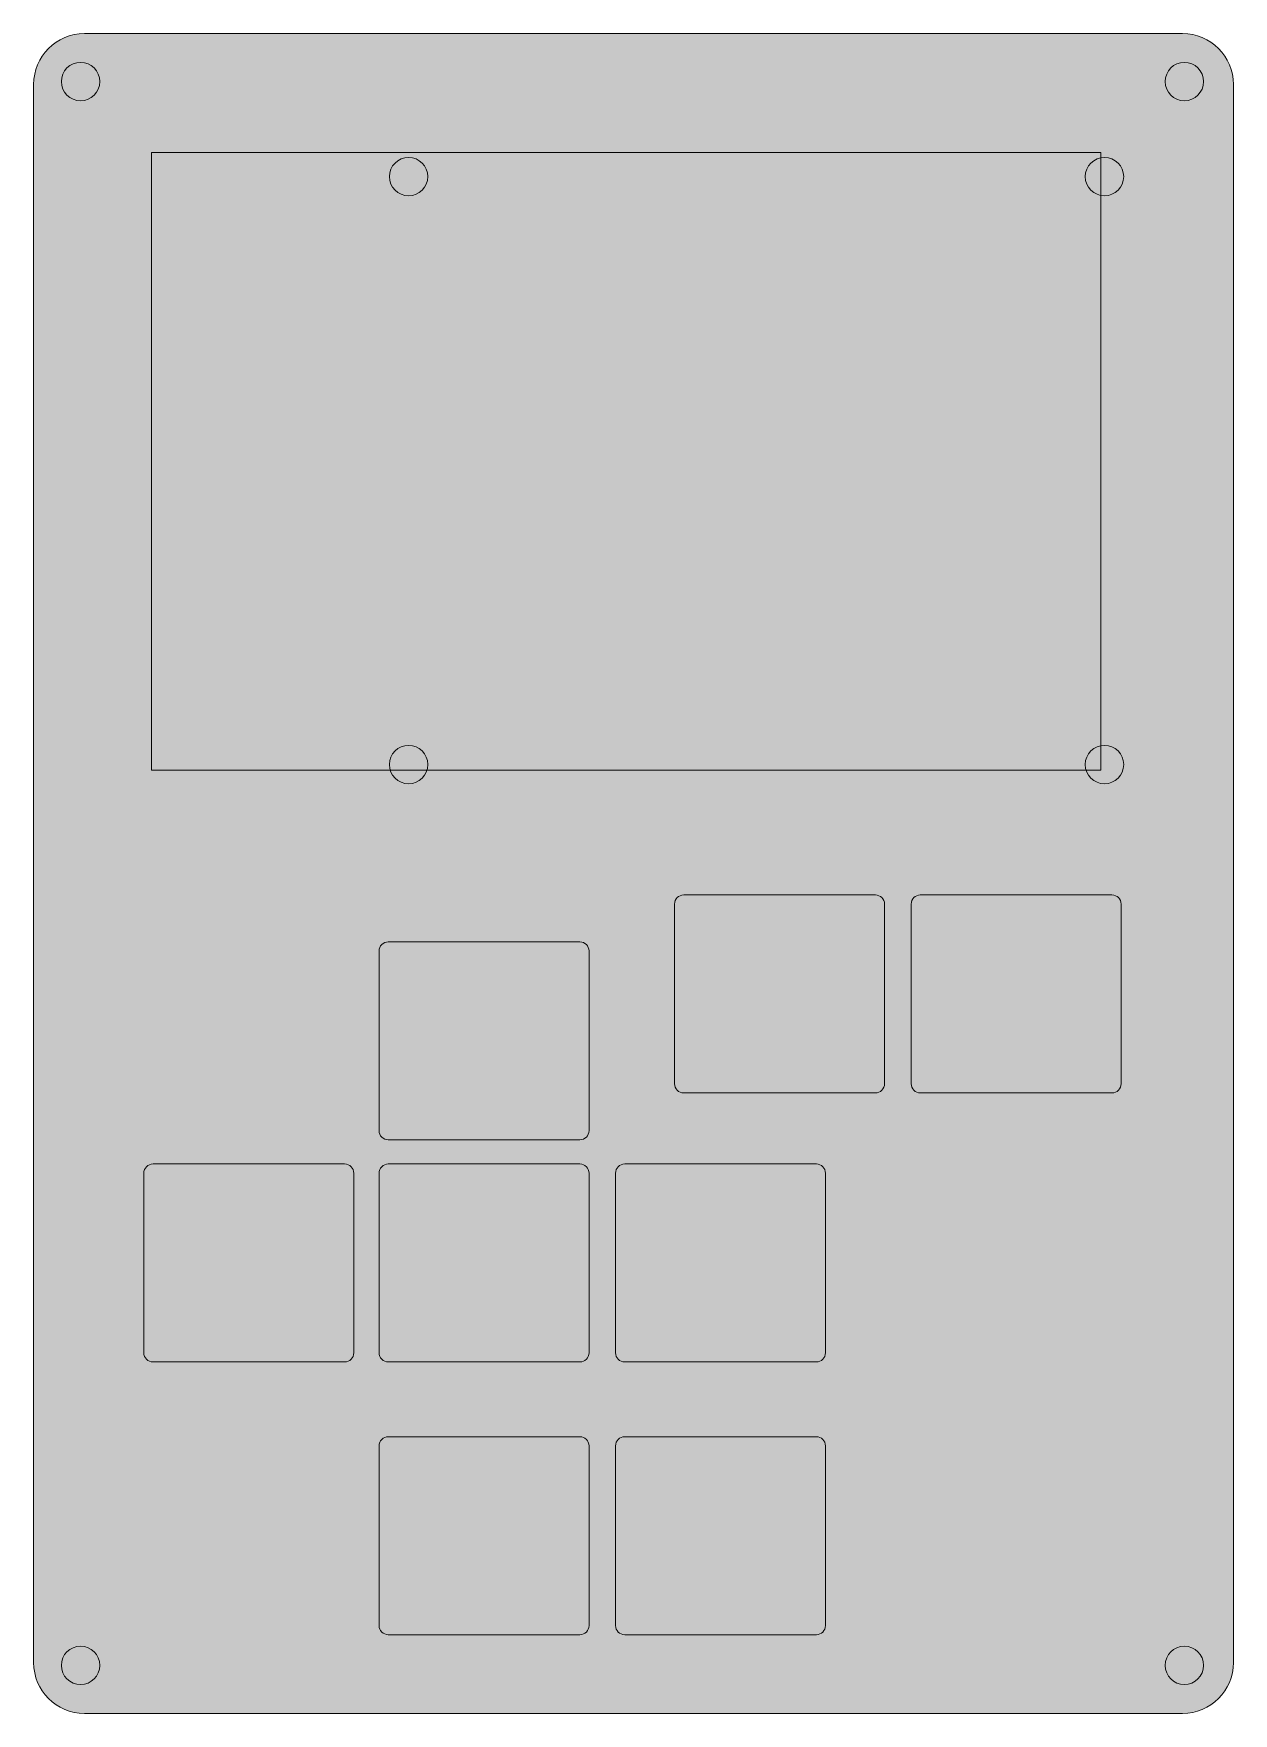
# Model space of a CAD drawing. Header units: millimetres. Extents: x 69 to 169, y -212 to -72.
import ezdxf

# ---------------------------------------------------------------- set-up
doc = ezdxf.new("R2010")
doc.units = ezdxf.units.MM
doc.header["$MEASUREMENT"] = 0
doc.layers.add('レイヤー 1', color=7, linetype='Continuous', lineweight=0)

msp = doc.modelspace()

# ---------------------------------------------------------------- hatches: boundary and pattern name
at = {"layer": 'レイヤー 1', "true_color": 0x040000, "transparency": 33554480}
h = msp.add_hatch(color=18, dxfattribs=at)
h.dxf.hatch_style = 2
edge = h.paths.add_edge_path()
edge.add_spline(control_points=[(165.14, -212.09), (165.14, -212.09), (73.61, -212.09), (73.61, -212.09), (71.28, -212.09), (69.38, -210.19), (69.38, -207.86), (69.38, -207.86), (69.38, -76.33), (69.38, -76.33), (69.38, -74), (71.28, -72.09), (73.61, -72.09), (73.61, -72.09), (165.14, -72.09), (165.14, -72.09), (167.47, -72.09), (169.38, -74), (169.38, -76.33), (169.38, -76.33), (169.38, -207.86), (169.38, -207.86), (169.38, -210.19), (167.47, -212.09), (165.14, -212.09)], knot_values=[0, 0, 0, 0, 1, 1, 1, 2, 2, 2, 3, 3, 3, 4, 4, 4, 5, 5, 5, 6, 6, 6, 7, 7, 7, 8, 8, 8, 8], degree=3, periodic=0)
at = {"layer": 'レイヤー 1', "true_color": 0x231815, "transparency": 33554687}
h = msp.add_hatch(color=250, dxfattribs=at)
h.dxf.hatch_style = 2
edge = h.paths.add_edge_path()
edge.add_arc((73.29, -76.09), 1.6, 0, 360)
h = msp.add_hatch(color=250, dxfattribs=at)
h.dxf.hatch_style = 2
edge = h.paths.add_edge_path()
edge.add_arc((165.29, -76.09), 1.6, 0, 360)
at = {"layer": 'レイヤー 1', "true_color": 0x231815, "transparency": 33554595}
h = msp.add_hatch(color=250, dxfattribs=at)
h.dxf.hatch_style = 2
h.paths.add_polyline_path([(158.32, -133.48), (79.21, -133.48), (79.21, -82.01), (158.32, -82.01)])
at = {"layer": 'レイヤー 1', "true_color": 0x231815, "transparency": 33554600}
h = msp.add_hatch(color=250, dxfattribs=at)
h.dxf.hatch_style = 2
edge = h.paths.add_edge_path()
edge.add_arc((100.63, -84.01), 1.6, 0, 360)
h = msp.add_hatch(color=250, dxfattribs=at)
h.dxf.hatch_style = 2
edge = h.paths.add_edge_path()
edge.add_arc((158.63, -84.01), 1.6, 0, 360)
h = msp.add_hatch(color=250, dxfattribs=at)
h.dxf.hatch_style = 2
edge = h.paths.add_edge_path()
edge.add_arc((100.63, -133.01), 1.6, 0, 360)
h = msp.add_hatch(color=250, dxfattribs=at)
h.dxf.hatch_style = 2
edge = h.paths.add_edge_path()
edge.add_arc((158.63, -133.01), 1.6, 0, 360)
at = {"layer": 'レイヤー 1', "true_color": 0x231815, "transparency": 33554633}
h = msp.add_hatch(color=250, dxfattribs=at)
h.dxf.hatch_style = 2
edge = h.paths.add_edge_path()
edge.add_spline(control_points=[(139.54, -160.38), (139.54, -160.38), (123.57, -160.38), (123.57, -160.38), (123.14, -160.38), (122.8, -160.03), (122.8, -159.61), (122.8, -159.61), (122.8, -144.64), (122.8, -144.64), (122.8, -144.22), (123.14, -143.88), (123.57, -143.88), (123.57, -143.88), (139.54, -143.88), (139.54, -143.88), (139.96, -143.88), (140.3, -144.22), (140.3, -144.64), (140.3, -144.64), (140.3, -159.61), (140.3, -159.61), (140.3, -160.03), (139.96, -160.38), (139.54, -160.38)], knot_values=[0, 0, 0, 0, 1, 1, 1, 2, 2, 2, 3, 3, 3, 4, 4, 4, 5, 5, 5, 6, 6, 6, 7, 7, 7, 8, 8, 8, 8], degree=3, periodic=0)
h = msp.add_hatch(color=250, dxfattribs=at)
h.dxf.hatch_style = 2
edge = h.paths.add_edge_path()
edge.add_spline(control_points=[(159.25, -160.38), (159.25, -160.38), (143.28, -160.38), (143.28, -160.38), (142.86, -160.38), (142.52, -160.03), (142.52, -159.61), (142.52, -159.61), (142.52, -144.64), (142.52, -144.64), (142.52, -144.22), (142.86, -143.88), (143.28, -143.88), (143.28, -143.88), (159.25, -143.88), (159.25, -143.88), (159.67, -143.88), (160.02, -144.22), (160.02, -144.64), (160.02, -144.64), (160.02, -159.61), (160.02, -159.61), (160.02, -160.03), (159.67, -160.38), (159.25, -160.38)], knot_values=[0, 0, 0, 0, 1, 1, 1, 2, 2, 2, 3, 3, 3, 4, 4, 4, 5, 5, 5, 6, 6, 6, 7, 7, 7, 8, 8, 8, 8], degree=3, periodic=0)
h = msp.add_hatch(color=250, dxfattribs=at)
h.dxf.hatch_style = 2
edge = h.paths.add_edge_path()
edge.add_spline(control_points=[(114.9, -164.29), (114.9, -164.29), (98.94, -164.29), (98.94, -164.29), (98.51, -164.29), (98.17, -163.94), (98.17, -163.52), (98.17, -163.52), (98.17, -148.55), (98.17, -148.55), (98.17, -148.13), (98.51, -147.79), (98.94, -147.79), (98.94, -147.79), (114.9, -147.79), (114.9, -147.79), (115.33, -147.79), (115.67, -148.13), (115.67, -148.55), (115.67, -148.55), (115.67, -163.52), (115.67, -163.52), (115.67, -163.94), (115.33, -164.29), (114.9, -164.29)], knot_values=[0, 0, 0, 0, 1, 1, 1, 2, 2, 2, 3, 3, 3, 4, 4, 4, 5, 5, 5, 6, 6, 6, 7, 7, 7, 8, 8, 8, 8], degree=3, periodic=0)
h = msp.add_hatch(color=250, dxfattribs=at)
h.dxf.hatch_style = 2
edge = h.paths.add_edge_path()
edge.add_spline(control_points=[(95.3, -182.8), (95.3, -182.8), (79.33, -182.8), (79.33, -182.8), (78.9, -182.8), (78.56, -182.46), (78.56, -182.04), (78.56, -182.04), (78.56, -167.07), (78.56, -167.07), (78.56, -166.65), (78.9, -166.3), (79.33, -166.3), (79.33, -166.3), (95.3, -166.3), (95.3, -166.3), (95.72, -166.3), (96.06, -166.65), (96.06, -167.07), (96.06, -167.07), (96.06, -182.04), (96.06, -182.04), (96.06, -182.46), (95.72, -182.8), (95.3, -182.8)], knot_values=[0, 0, 0, 0, 1, 1, 1, 2, 2, 2, 3, 3, 3, 4, 4, 4, 5, 5, 5, 6, 6, 6, 7, 7, 7, 8, 8, 8, 8], degree=3, periodic=0)
h = msp.add_hatch(color=250, dxfattribs=at)
h.dxf.hatch_style = 2
edge = h.paths.add_edge_path()
edge.add_spline(control_points=[(114.9, -182.8), (114.9, -182.8), (98.94, -182.8), (98.94, -182.8), (98.51, -182.8), (98.17, -182.46), (98.17, -182.04), (98.17, -182.04), (98.17, -167.07), (98.17, -167.07), (98.17, -166.65), (98.51, -166.3), (98.94, -166.3), (98.94, -166.3), (114.9, -166.3), (114.9, -166.3), (115.33, -166.3), (115.67, -166.65), (115.67, -167.07), (115.67, -167.07), (115.67, -182.04), (115.67, -182.04), (115.67, -182.46), (115.33, -182.8), (114.9, -182.8)], knot_values=[0, 0, 0, 0, 1, 1, 1, 2, 2, 2, 3, 3, 3, 4, 4, 4, 5, 5, 5, 6, 6, 6, 7, 7, 7, 8, 8, 8, 8], degree=3, periodic=0)
h = msp.add_hatch(color=250, dxfattribs=at)
h.dxf.hatch_style = 2
edge = h.paths.add_edge_path()
edge.add_spline(control_points=[(134.62, -182.8), (134.62, -182.8), (118.65, -182.8), (118.65, -182.8), (118.23, -182.8), (117.88, -182.46), (117.88, -182.04), (117.88, -182.04), (117.88, -167.07), (117.88, -167.07), (117.88, -166.65), (118.23, -166.3), (118.65, -166.3), (118.65, -166.3), (134.62, -166.3), (134.62, -166.3), (135.04, -166.3), (135.38, -166.65), (135.38, -167.07), (135.38, -167.07), (135.38, -182.04), (135.38, -182.04), (135.38, -182.46), (135.04, -182.8), (134.62, -182.8)], knot_values=[0, 0, 0, 0, 1, 1, 1, 2, 2, 2, 3, 3, 3, 4, 4, 4, 5, 5, 5, 6, 6, 6, 7, 7, 7, 8, 8, 8, 8], degree=3, periodic=0)
h = msp.add_hatch(color=250, dxfattribs=at)
h.dxf.hatch_style = 2
edge = h.paths.add_edge_path()
edge.add_spline(control_points=[(114.9, -205.53), (114.9, -205.53), (98.94, -205.53), (98.94, -205.53), (98.51, -205.53), (98.17, -205.19), (98.17, -204.77), (98.17, -204.77), (98.17, -189.8), (98.17, -189.8), (98.17, -189.37), (98.51, -189.03), (98.94, -189.03), (98.94, -189.03), (114.9, -189.03), (114.9, -189.03), (115.33, -189.03), (115.67, -189.37), (115.67, -189.8), (115.67, -189.8), (115.67, -204.77), (115.67, -204.77), (115.67, -205.19), (115.33, -205.53), (114.9, -205.53)], knot_values=[0, 0, 0, 0, 1, 1, 1, 2, 2, 2, 3, 3, 3, 4, 4, 4, 5, 5, 5, 6, 6, 6, 7, 7, 7, 8, 8, 8, 8], degree=3, periodic=0)
h = msp.add_hatch(color=250, dxfattribs=at)
h.dxf.hatch_style = 2
edge = h.paths.add_edge_path()
edge.add_spline(control_points=[(134.62, -205.53), (134.62, -205.53), (118.65, -205.53), (118.65, -205.53), (118.23, -205.53), (117.88, -205.19), (117.88, -204.77), (117.88, -204.77), (117.88, -189.8), (117.88, -189.8), (117.88, -189.37), (118.23, -189.03), (118.65, -189.03), (118.65, -189.03), (134.62, -189.03), (134.62, -189.03), (135.04, -189.03), (135.38, -189.37), (135.38, -189.8), (135.38, -189.8), (135.38, -204.77), (135.38, -204.77), (135.38, -205.19), (135.04, -205.53), (134.62, -205.53)], knot_values=[0, 0, 0, 0, 1, 1, 1, 2, 2, 2, 3, 3, 3, 4, 4, 4, 5, 5, 5, 6, 6, 6, 7, 7, 7, 8, 8, 8, 8], degree=3, periodic=0)
at = {"layer": 'レイヤー 1', "true_color": 0x231815, "transparency": 33554687}
h = msp.add_hatch(color=250, dxfattribs=at)
h.dxf.hatch_style = 2
edge = h.paths.add_edge_path()
edge.add_arc((73.29, -208.09), 1.6, 0, 360)
h = msp.add_hatch(color=250, dxfattribs=at)
h.dxf.hatch_style = 2
edge = h.paths.add_edge_path()
edge.add_arc((165.29, -208.09), 1.6, 0, 360)

# ---------------------------------------------------------------- linework, layer by layer
at = {"layer": 'レイヤー 1'}
msp.add_lwpolyline([(158.32, -133.48), (79.21, -133.48), (79.21, -82.01), (158.32, -82.01)], close=True, dxfattribs=at)
for centre in [(73.29, -76.09), (165.29, -76.09), (100.63, -84.01), (158.63, -84.01), (100.63, -133.01), (158.63, -133.01), (73.29, -208.09), (165.29, -208.09)]:
    msp.add_circle(centre, 1.6, dxfattribs=at)
for points in [[(165.14, -212.09), (165.14, -212.09), (73.61, -212.09), (73.61, -212.09), (71.28, -212.09), (69.38, -210.19), (69.38, -207.86), (69.38, -207.86), (69.38, -76.33), (69.38, -76.33), (69.38, -74), (71.28, -72.09), (73.61, -72.09), (73.61, -72.09), (165.14, -72.09), (165.14, -72.09), (167.47, -72.09), (169.38, -74), (169.38, -76.33), (169.38, -76.33), (169.38, -207.86), (169.38, -207.86), (169.38, -210.19), (167.47, -212.09), (165.14, -212.09)], [(139.54, -160.38), (139.54, -160.38), (123.57, -160.38), (123.57, -160.38), (123.14, -160.38), (122.8, -160.03), (122.8, -159.61), (122.8, -159.61), (122.8, -144.64), (122.8, -144.64), (122.8, -144.22), (123.14, -143.88), (123.57, -143.88), (123.57, -143.88), (139.54, -143.88), (139.54, -143.88), (139.96, -143.88), (140.3, -144.22), (140.3, -144.64), (140.3, -144.64), (140.3, -159.61), (140.3, -159.61), (140.3, -160.03), (139.96, -160.38), (139.54, -160.38)], [(159.25, -160.38), (159.25, -160.38), (143.28, -160.38), (143.28, -160.38), (142.86, -160.38), (142.52, -160.03), (142.52, -159.61), (142.52, -159.61), (142.52, -144.64), (142.52, -144.64), (142.52, -144.22), (142.86, -143.88), (143.28, -143.88), (143.28, -143.88), (159.25, -143.88), (159.25, -143.88), (159.67, -143.88), (160.02, -144.22), (160.02, -144.64), (160.02, -144.64), (160.02, -159.61), (160.02, -159.61), (160.02, -160.03), (159.67, -160.38), (159.25, -160.38)], [(114.9, -164.29), (114.9, -164.29), (98.94, -164.29), (98.94, -164.29), (98.51, -164.29), (98.17, -163.94), (98.17, -163.52), (98.17, -163.52), (98.17, -148.55), (98.17, -148.55), (98.17, -148.13), (98.51, -147.79), (98.94, -147.79), (98.94, -147.79), (114.9, -147.79), (114.9, -147.79), (115.33, -147.79), (115.67, -148.13), (115.67, -148.55), (115.67, -148.55), (115.67, -163.52), (115.67, -163.52), (115.67, -163.94), (115.33, -164.29), (114.9, -164.29)], [(95.3, -182.8), (95.3, -182.8), (79.33, -182.8), (79.33, -182.8), (78.9, -182.8), (78.56, -182.46), (78.56, -182.04), (78.56, -182.04), (78.56, -167.07), (78.56, -167.07), (78.56, -166.65), (78.9, -166.3), (79.33, -166.3), (79.33, -166.3), (95.3, -166.3), (95.3, -166.3), (95.72, -166.3), (96.06, -166.65), (96.06, -167.07), (96.06, -167.07), (96.06, -182.04), (96.06, -182.04), (96.06, -182.46), (95.72, -182.8), (95.3, -182.8)], [(114.9, -182.8), (114.9, -182.8), (98.94, -182.8), (98.94, -182.8), (98.51, -182.8), (98.17, -182.46), (98.17, -182.04), (98.17, -182.04), (98.17, -167.07), (98.17, -167.07), (98.17, -166.65), (98.51, -166.3), (98.94, -166.3), (98.94, -166.3), (114.9, -166.3), (114.9, -166.3), (115.33, -166.3), (115.67, -166.65), (115.67, -167.07), (115.67, -167.07), (115.67, -182.04), (115.67, -182.04), (115.67, -182.46), (115.33, -182.8), (114.9, -182.8)], [(134.62, -182.8), (134.62, -182.8), (118.65, -182.8), (118.65, -182.8), (118.23, -182.8), (117.88, -182.46), (117.88, -182.04), (117.88, -182.04), (117.88, -167.07), (117.88, -167.07), (117.88, -166.65), (118.23, -166.3), (118.65, -166.3), (118.65, -166.3), (134.62, -166.3), (134.62, -166.3), (135.04, -166.3), (135.38, -166.65), (135.38, -167.07), (135.38, -167.07), (135.38, -182.04), (135.38, -182.04), (135.38, -182.46), (135.04, -182.8), (134.62, -182.8)], [(114.9, -205.53), (114.9, -205.53), (98.94, -205.53), (98.94, -205.53), (98.51, -205.53), (98.17, -205.19), (98.17, -204.77), (98.17, -204.77), (98.17, -189.8), (98.17, -189.8), (98.17, -189.37), (98.51, -189.03), (98.94, -189.03), (98.94, -189.03), (114.9, -189.03), (114.9, -189.03), (115.33, -189.03), (115.67, -189.37), (115.67, -189.8), (115.67, -189.8), (115.67, -204.77), (115.67, -204.77), (115.67, -205.19), (115.33, -205.53), (114.9, -205.53)], [(134.62, -205.53), (134.62, -205.53), (118.65, -205.53), (118.65, -205.53), (118.23, -205.53), (117.88, -205.19), (117.88, -204.77), (117.88, -204.77), (117.88, -189.8), (117.88, -189.8), (117.88, -189.37), (118.23, -189.03), (118.65, -189.03), (118.65, -189.03), (134.62, -189.03), (134.62, -189.03), (135.04, -189.03), (135.38, -189.37), (135.38, -189.8), (135.38, -189.8), (135.38, -204.77), (135.38, -204.77), (135.38, -205.19), (135.04, -205.53), (134.62, -205.53)]]:
    msp.add_open_spline(points, degree=3, knots=[0, 0, 0, 0, 1, 1, 1, 2, 2, 2, 3, 3, 3, 4, 4, 4, 5, 5, 5, 6, 6, 6, 7, 7, 7, 8, 8, 8, 8], dxfattribs=at)

doc.saveas('drawing.dxf')
